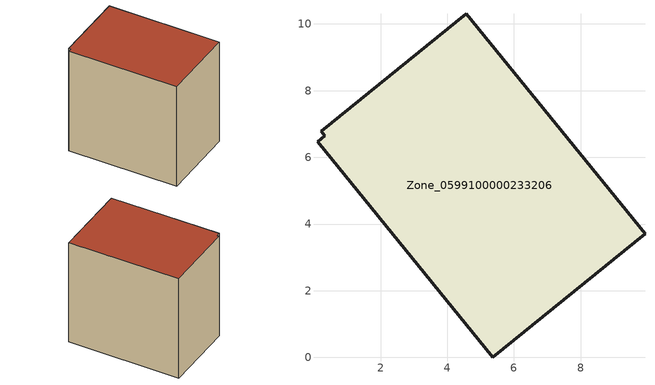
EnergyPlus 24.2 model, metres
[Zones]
Zone_0599100000233206
 floor ground (C_G): 0.11,6.47 0.32,6.64 0.22,6.78 4.57,10.31 9.93,3.71 5.36,0 z3.24
 wall outside (C_F): 5.36,0 9.93,3.71 4.57,10.31 0.22,6.78 0.32,6.64 0.11,6.47 5.36,0 z3.24:11.47
 roof outside (C_R): 0.32,6.64 0.11,6.47 5.36,0 9.93,3.71 4.57,10.31 0.22,6.78 z11.47
[BUILDING]
Pand.0599100000233206: North Axis=0; Terrain=City; Loads Convergence Tolerance Value=0.04; Temperature Convergence Tolerance Value=0.4; Solar Distribution=FullExterior; Maximum Number of Warmup Days=25; Minimum Number of Warmup Days=1
[Site:Location]
Rotterdam.The.Hague.AP_ZH_NLD Design_Conditions: Latitude=51.96; Longitude=4.45; Time Zone=1; Elevation=-4.5
[SITE:GROUNDTEMPERATURE:BUILDINGSURFACE]
18, 18, 18, 18, 18, 18, 18, 18, 18, 18, 18, 18
[MATERIAL] Thermal Absorptance=0.9; Solar Absorptance=0.7; Visible Absorptance=0.7
Name | Roughness | Thickness | Conductivity | Density | Specific Heat
G.TC.1946-1964 | MediumSmooth | 0.15 | 1 | 540 | 1210
F.TC.1946-1964 | Rough | 0.3 | 0.857143 | 1920 | 840
R.TC.1946-1964 | MediumRough | 0.2 | 0.235294 | 1500 | 1000
[CONSTRUCTION]
C_G: G.TC.1946-1964
C_F: F.TC.1946-1964
C_R: R.TC.1946-1964
[ZONE]
Zone_0599100000233206: Type=1; Multiplier=1; Ceiling Height=Autocalculate; Volume=Autocalculate; Floor Area=autocalculate; Part of Total Floor Area=Yes
[ZONEINFILTRATION:DESIGNFLOWRATE]
Infil_Zone_0599100000233206: Zone or ZoneList or Space or SpaceList=Zone_0599100000233206; Schedule=AlwaysOn; Design Flow Rate Calculation Method=Flow/Area; Flow Rate per Floor Area=0.003; Constant Term Coefficient=1; Temperature Term Coefficient=0; Velocity Term Coefficient=0; Velocity Squared Term Coefficient=0
[HVACTEMPLATE:ZONE:IDEALLOADSAIRSYSTEM]
Zone_0599100000233206: Maximum Heating Supply Air Temperature=50; Minimum Cooling Supply Air Temperature=13; Maximum Heating Supply Air Humidity Ratio=0.0156; Minimum Cooling Supply Air Humidity Ratio=0.0077; Heating Limit=NoLimit; Cooling Limit=NoLimit; Dehumidification Control Type=ConstantSensibleHeatRatio; Cooling Sensible Heat Ratio=0.7; Dehumidification Setpoint=60; Humidification Control Type=None; Humidification Setpoint=30; Outdoor Air Method=None; Outdoor Air Flow Rate per Person=0.00944; Outdoor Air Flow Rate per Zone Floor Area=0; Outdoor Air Flow Rate per Zone=0; Demand Controlled Ventilation Type=None; Outdoor Air Economizer Type=NoEconomizer; Heat Recovery Type=None; Sensible Heat Recovery Effectiveness=0.7; Latent Heat Recovery Effectiveness=0.65
[ZONECONTROL:THERMOSTAT]
ThermostatControl_Zone_0599100000233206: Zone or ZoneList=Zone_0599100000233206; Control Type Schedule=DualSetpointControlType; Control 1=Thermostat_Zone_0599100000233206; Temperature Difference Between Cutout And Setpoint=0
[THERMOSTATSETPOINT:DUALSETPOINT]
Thermostat_Zone_0599100000233206: Heating Setpoint Temperature Schedule=HeatingSetpoint_Zone_0599100000233206; Cooling Setpoint Temperature Schedule=CoolingSetpoint_Zone_0599100000233206
[SCHEDULE:COMPACT]
HeatingSetpoint_Zone_0599100000233206: Through: 12/31, For: AllDays, Until: 24:00, 21
CoolingSetpoint_Zone_0599100000233206: Through: 12/31, For: AllDays, Until: 24:00, 24
DualSetpointControlType: Through: 12/31, For: AllDays, Until: 24:00, 4
AlwaysOn: Through: 12/31, For: AllDays, Until: 24:00, 1
